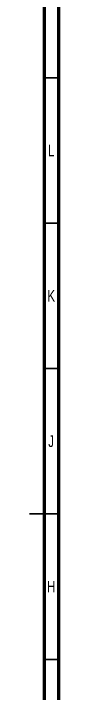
# Model space of a CAD drawing. Header units: millimetres. Extents: x 15 to 1184, y 5 to 836.
# Drawn here: x 1174 to 1184, y 358.8 to 592.6 of the extents above; entities that cross this region are included whole.
import ezdxf

# ---------------------------------------------------------------- set-up
doc = ezdxf.new("R2010")
doc.units = ezdxf.units.MM
doc.styles.add('SLDTEXTSTYLE1', font='TXT', dxfattribs={"width": 0.75})

msp = doc.modelspace()

# ---------------------------------------------------------------- linework, layer by layer
at = {"color": 7, "linetype": 'Continuous', "lineweight": 70}
for p, q in [((1184, 836), (1184, 5)), ((1179, 831), (1179, 10))]:
    msp.add_line(p, q, dxfattribs=at)
at = {"color": 7, "linetype": 'Continuous', "lineweight": 35}
for p, q in [((1179, 570.5), (1184, 570.5)), ((1179, 520.5), (1184, 520.5)), ((1179, 470.5), (1184, 470.5)), ((1184, 420.5), (1174, 420.5)), ((1179, 420.5), (1184, 420.5)), ((1179, 370.5), (1184, 370.5))]:
    msp.add_line(p, q, dxfattribs=at)

# ---------------------------------------------------------------- texts
at = {"color": 7, "linetype": 'Continuous', "lineweight": 0, "char_height": 3.9688, "attachment_point": 2, "style": 'SLDTEXTSTYLE1'}
for s, insert in [('L', (1181.4545, 547.4998)), ('K', (1181.4885, 497.4998)), ('J', (1181.4651, 447.4998)), ('H', (1181.4904, 397.4998))]:
    msp.add_mtext(s, dxfattribs=dict(at, insert=insert))

doc.saveas('drawing.dxf')
